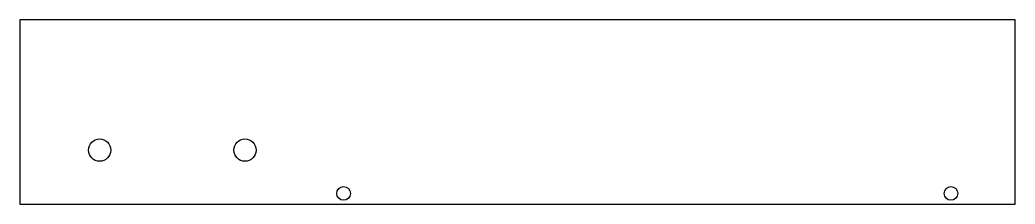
# Model space of a CAD drawing. Header units: millimetres. Extents: x 50 to 283, y 50 to 93.
import ezdxf

# ---------------------------------------------------------------- set-up
doc = ezdxf.new("R2010")
doc.units = ezdxf.units.MM

msp = doc.modelspace()

# ---------------------------------------------------------------- linework, layer by layer
for p, q in [((282.84, 93), (50, 93)), ((50, 93), (50, 50)), ((282.84, 50), (282.84, 93)), ((50, 50), (282.84, 50))]:
    msp.add_line(p, q)
for centre, radius in [((68.653, 62.6), 2.6), ((102.653, 62.6), 2.6), ((125.726, 52.5), 1.6), ((267.84, 52.5), 1.6)]:
    msp.add_circle(centre, radius)

doc.saveas('drawing.dxf')
